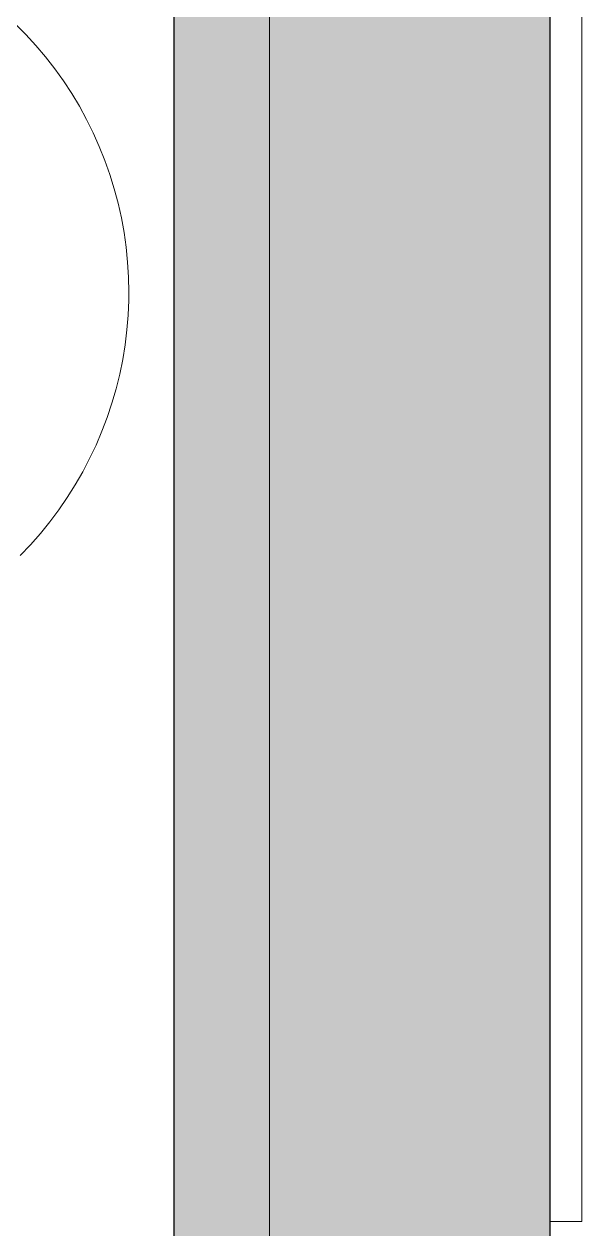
# Model space of a CAD drawing. Header units: millimetres. Extents: x 79795 to 317870, y -36033 to 97293.
# Drawn here: x 230579 to 231175, y 30057 to 31346 of the extents above; entities that cross this region are included whole.
import ezdxf

# ---------------------------------------------------------------- set-up
doc = ezdxf.new("R2010")
doc.units = ezdxf.units.MM
doc.header["$MEASUREMENT"] = 0
for name, color, linetype, lineweight in [('CSM-STL-XX-ZZ-M3-A-XXXX-00001_detached _19_04_21__rvt-1-Level 4$0$A-GLAZ-CURT', 7, 'CONTINUOUS', 9), ('CSM-STL-XX-ZZ-M3-A-XXXX-00001_detached _19_04_21__rvt-1-Level 4$0$A-WALL', 7, 'CONTINUOUS', 9), ('CSM-STL-XX-ZZ-M3-A-XXXX-00001_detached _19_04_21__rvt-1-Level 4$0$A-WALL-PATT', 7, 'CONTINUOUS', 9), ('CSM-STL-XX-ZZ-M3-A-XXXX-00001_detached _19_04_21__rvt-1-Level 4$0$I-WALL', 7, 'CONTINUOUS', 9), ('I-FURN', 8, 'CONTINUOUS', 9)]:
    doc.layers.add(name, color=color, linetype=linetype, lineweight=lineweight)

msp = doc.modelspace()

# ---------------------------------------------------------------- hatches: boundary and pattern name
at = {"layer": 'CSM-STL-XX-ZZ-M3-A-XXXX-00001_detached _19_04_21__rvt-1-Level 4$0$A-WALL-PATT'}
h = msp.add_hatch(color=256, dxfattribs=at)
h.paths.add_polyline_path([(230840.8, 8967.3), (231140.8, 8967.3), (231140.8, 13645.3), (230840.8, 13645.3), (230840.8, 9267.3)], flags=0)
h.paths.add_polyline_path([(230840.8, 14969.3), (231140.8, 14969.3), (231140.8, 16290.3), (230840.8, 16290.3), (230840.8, 15774.6)], flags=0)
h.paths.add_polyline_path([(230840.8, 25449.3), (231140.8, 25449.3), (231140.8, 26790.3), (230840.8, 26790.3), (230840.8, 25540.5)], flags=0)
h.paths.add_polyline_path([(230840.8, 28449.3), (231140.8, 28449.3), (231140.8, 34647.3), (230840.8, 34647.3), (230840.8, 28795.9)], flags=0)
h = msp.add_hatch(color=256, dxfattribs=at)
h.paths.add_polyline_path([(230738.8, 26769.6), (230840.8, 26769.6), (230840.8, 26790.3), (230738.8, 26790.3)], flags=0)
h.paths.add_polyline_path([(230840.8, 28449.3), (230840.8, 34245.3), (230738.8, 34245.3), (230738.8, 28449.3)], flags=0)

# ---------------------------------------------------------------- linework, layer by layer
at = {"layer": 'CSM-STL-XX-ZZ-M3-A-XXXX-00001_detached _19_04_21__rvt-1-Level 4$0$A-GLAZ-CURT', "lineweight": 20}
for p, q in [((231140.8, 33049.3), (231140.8, 30065.3)), ((231174.8, 30065.3), (231174.8, 33049.3)), ((231140.8, 30065.3), (231174.8, 30065.3))]:
    msp.add_line(p, q, dxfattribs=at)
at = {"layer": 'CSM-STL-XX-ZZ-M3-A-XXXX-00001_detached _19_04_21__rvt-1-Level 4$0$A-WALL', "lineweight": 30}
msp.add_line((231140.8, 28449.3), (231140.8, 34647.3), dxfattribs=at)
at = {"layer": 'CSM-STL-XX-ZZ-M3-A-XXXX-00001_detached _19_04_21__rvt-1-Level 4$0$A-WALL'}
msp.add_line((230840.8, 34245.3), (230840.8, 28449.3), dxfattribs=at)
at = {"layer": 'CSM-STL-XX-ZZ-M3-A-XXXX-00001_detached _19_04_21__rvt-1-Level 4$0$I-WALL', "lineweight": 30}
msp.add_line((230738.8, 34245.3), (230738.8, 28449.3), dxfattribs=at)
at = {"layer": 'CSM-STL-XX-ZZ-M3-A-XXXX-00001_detached _19_04_21__rvt-1-Level 4$0$I-WALL'}
msp.add_line((230840.8, 28449.3), (230840.8, 34245.3), dxfattribs=at)
at = {"layer": 'I-FURN'}
for p, q in [((230580.5, 31334.9), (230569.2, 31346.3)), ((230591.3, 31323.1), (230580.5, 31334.9)), ((230601.6, 31310.8), (230591.3, 31323.1)), ((230611.4, 31298.2), (230601.6, 31310.8)), ((230620.7, 31285.2), (230611.4, 31298.2)), ((230629.5, 31271.8), (230620.7, 31285.2)), ((230637.7, 31258.1), (230629.5, 31271.8)), ((230645.4, 31244), (230637.7, 31258.1)), ((230652.5, 31229.7), (230645.4, 31244)), ((230659, 31215.1), (230652.5, 31229.7)), ((230664.9, 31200.2), (230659, 31215.1)), ((230670.3, 31185.2), (230664.9, 31200.2)), ((230675, 31169.9), (230670.3, 31185.2)), ((230679.1, 31154.4), (230675, 31169.9)), ((230682.6, 31138.8), (230679.1, 31154.4)), ((230685.5, 31123.1), (230682.6, 31138.8)), ((230687.7, 31107.2), (230685.5, 31123.1)), ((230689.3, 31091.3), (230687.7, 31107.2)), ((230690.2, 31075.3), (230689.3, 31091.3)), ((230690.6, 31059.3), (230690.2, 31075.3)), ((230690.5, 31050.7), (230690.6, 31059.3)), ((230689.8, 31034.7), (230690.5, 31050.7)), ((230688.5, 31018.8), (230689.8, 31034.7)), ((230686.6, 31002.9), (230688.5, 31018.8)), ((230684, 30987.1), (230686.6, 31002.9)), ((230680.8, 30971.4), (230684, 30987.1)), ((230677, 30955.9), (230680.8, 30971.4)), ((230672.5, 30940.5), (230677, 30955.9)), ((230667.5, 30925.3), (230672.5, 30940.5)), ((230661.8, 30910.4), (230667.5, 30925.3)), ((230655.5, 30895.6), (230661.8, 30910.4)), ((230648.7, 30881.2), (230655.5, 30895.6)), ((230641.3, 30867), (230648.7, 30881.2)), ((230633.3, 30853.1), (230641.3, 30867)), ((230624.8, 30839.6), (230633.3, 30853.1)), ((230615.7, 30826.4), (230624.8, 30839.6)), ((230606.2, 30813.6), (230615.7, 30826.4)), ((230596.1, 30801.2), (230606.2, 30813.6)), ((230585.5, 30789.1), (230596.1, 30801.2)), ((230574.5, 30777.6), (230585.5, 30789.1))]:
    msp.add_line(p, q, dxfattribs=at)

doc.saveas('drawing.dxf')
